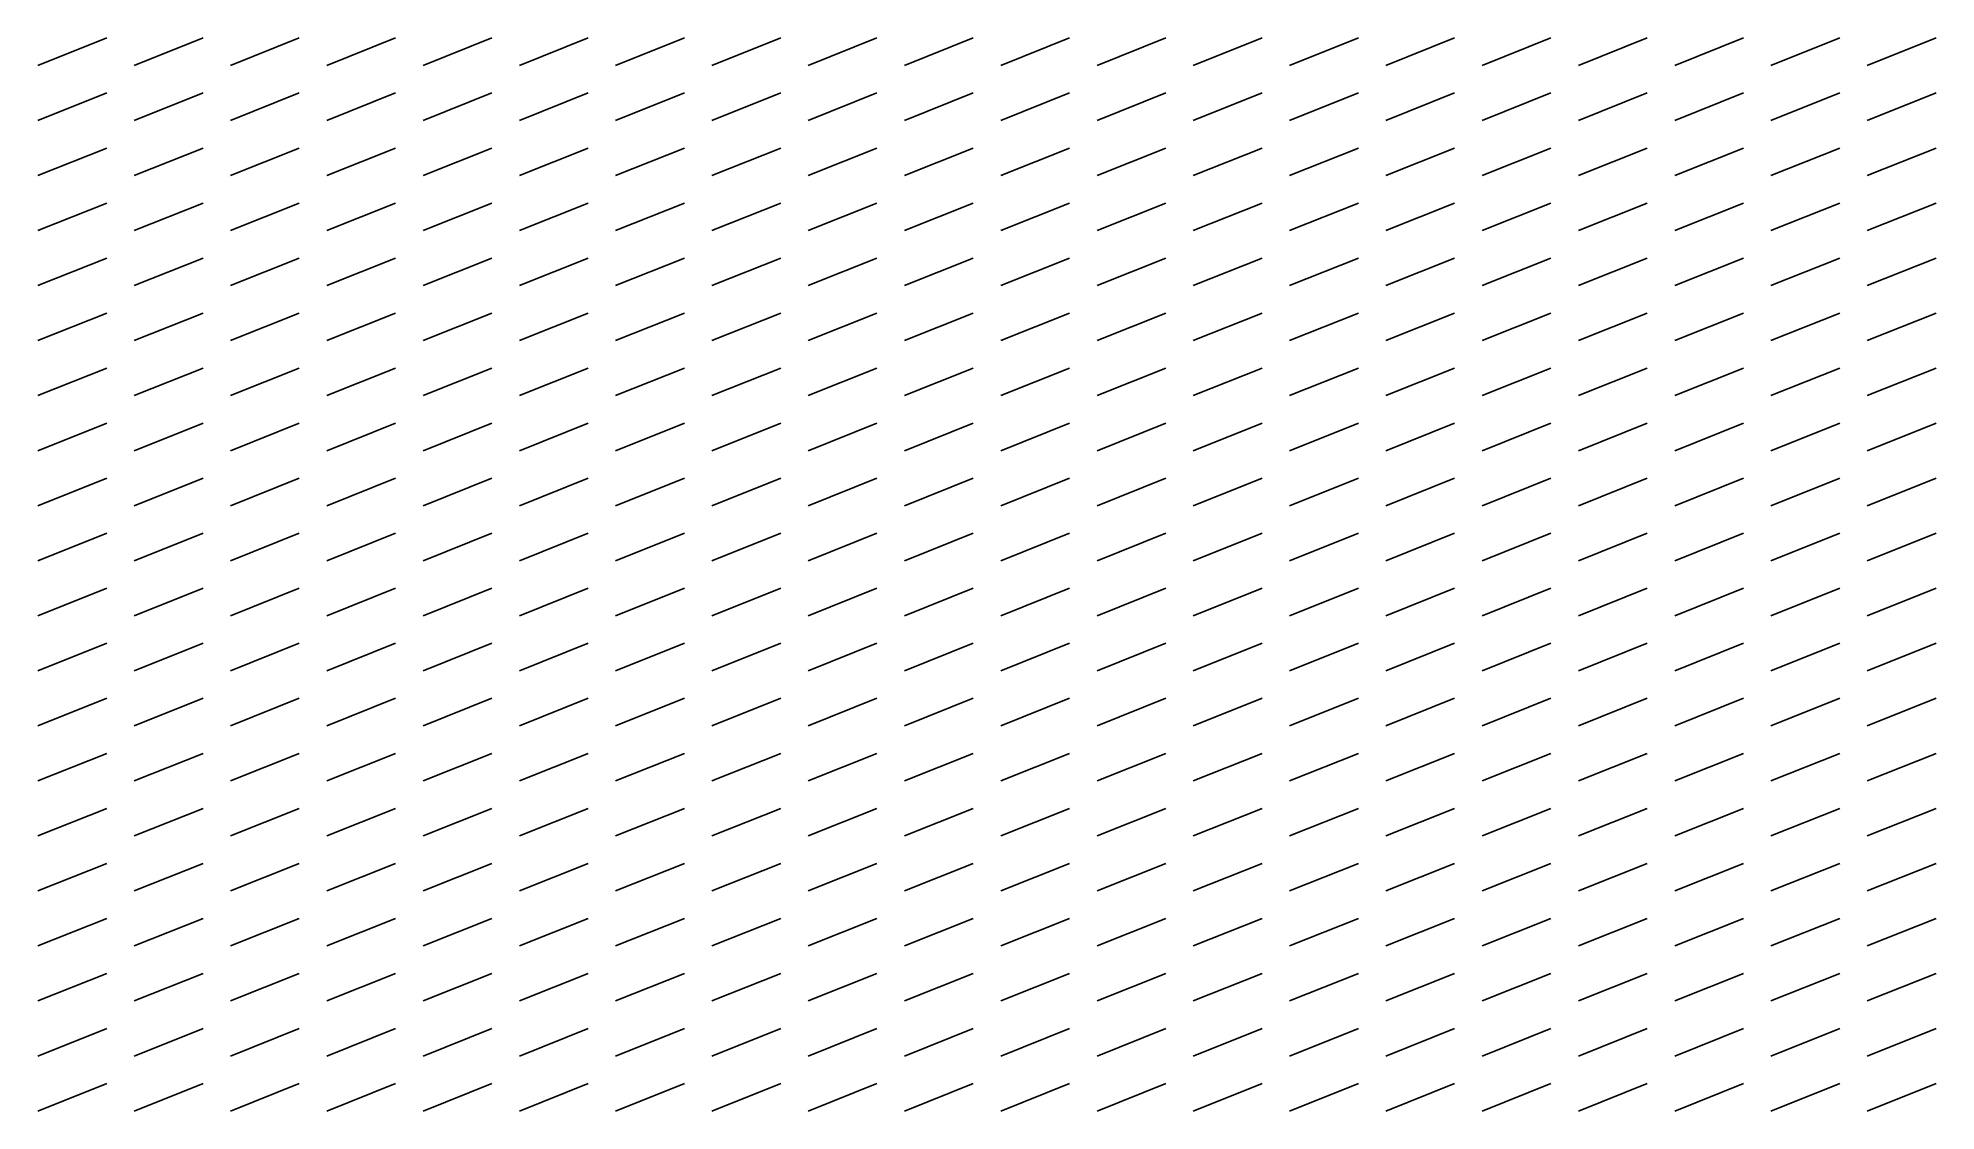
# Model space of a CAD drawing. Header units: metres. Extents: x -170000 to 170700, y -35000 to 35200.
# Drawn here: x -170000 to -168620, y -35000 to -34220 of the extents above; entities outside this region: 1.
import ezdxf

# ---------------------------------------------------------------- set-up
doc = ezdxf.new("R2010")
doc.units = ezdxf.units.M

msp = doc.modelspace()

# ---------------------------------------------------------------- linework, layer by layer
for p, q in [((170600, 35000), (170700, 35200)), ((-170000, -34240), (-169950, -34220)), ((-169930, -34240), (-169880, -34220)), ((-169860, -34240), (-169810, -34220)), ((-169790, -34240), (-169740, -34220)), ((-169720, -34240), (-169670, -34220)), ((-169650, -34240), (-169600, -34220)), ((-169580, -34240), (-169530, -34220)), ((-169510, -34240), (-169460, -34220)), ((-169440, -34240), (-169390, -34220)), ((-169370, -34240), (-169320, -34220)), ((-169300, -34240), (-169250, -34220)), ((-169230, -34240), (-169180, -34220)), ((-169160, -34240), (-169110, -34220)), ((-169090, -34240), (-169040, -34220)), ((-169020, -34240), (-168970, -34220)), ((-168950, -34240), (-168900, -34220)), ((-168880, -34240), (-168830, -34220)), ((-168810, -34240), (-168760, -34220)), ((-168740, -34240), (-168690, -34220)), ((-168670, -34240), (-168620, -34220)), ((-170000, -34280), (-169950, -34260)), ((-169930, -34280), (-169880, -34260)), ((-169860, -34280), (-169810, -34260)), ((-169790, -34280), (-169740, -34260)), ((-169720, -34280), (-169670, -34260)), ((-169650, -34280), (-169600, -34260)), ((-169580, -34280), (-169530, -34260)), ((-169510, -34280), (-169460, -34260)), ((-169440, -34280), (-169390, -34260)), ((-169370, -34280), (-169320, -34260)), ((-169300, -34280), (-169250, -34260)), ((-169230, -34280), (-169180, -34260)), ((-169160, -34280), (-169110, -34260)), ((-169090, -34280), (-169040, -34260)), ((-169020, -34280), (-168970, -34260)), ((-168950, -34280), (-168900, -34260)), ((-168880, -34280), (-168830, -34260)), ((-168810, -34280), (-168760, -34260)), ((-168740, -34280), (-168690, -34260)), ((-168670, -34280), (-168620, -34260)), ((-170000, -34320), (-169950, -34300)), ((-169930, -34320), (-169880, -34300)), ((-169860, -34320), (-169810, -34300)), ((-169790, -34320), (-169740, -34300)), ((-169720, -34320), (-169670, -34300)), ((-169650, -34320), (-169600, -34300)), ((-169580, -34320), (-169530, -34300)), ((-169510, -34320), (-169460, -34300)), ((-169440, -34320), (-169390, -34300)), ((-169370, -34320), (-169320, -34300)), ((-169300, -34320), (-169250, -34300)), ((-169230, -34320), (-169180, -34300)), ((-169160, -34320), (-169110, -34300)), ((-169090, -34320), (-169040, -34300)), ((-169020, -34320), (-168970, -34300)), ((-168950, -34320), (-168900, -34300)), ((-168880, -34320), (-168830, -34300)), ((-168810, -34320), (-168760, -34300)), ((-168740, -34320), (-168690, -34300)), ((-168670, -34320), (-168620, -34300)), ((-170000, -34360), (-169950, -34340)), ((-169930, -34360), (-169880, -34340)), ((-169860, -34360), (-169810, -34340)), ((-169790, -34360), (-169740, -34340)), ((-169720, -34360), (-169670, -34340)), ((-169650, -34360), (-169600, -34340)), ((-169580, -34360), (-169530, -34340)), ((-169510, -34360), (-169460, -34340)), ((-169440, -34360), (-169390, -34340)), ((-169370, -34360), (-169320, -34340)), ((-169300, -34360), (-169250, -34340)), ((-169230, -34360), (-169180, -34340)), ((-169160, -34360), (-169110, -34340)), ((-169090, -34360), (-169040, -34340)), ((-169020, -34360), (-168970, -34340)), ((-168950, -34360), (-168900, -34340)), ((-168880, -34360), (-168830, -34340)), ((-168810, -34360), (-168760, -34340)), ((-168740, -34360), (-168690, -34340)), ((-168670, -34360), (-168620, -34340)), ((-170000, -34400), (-169950, -34380)), ((-169930, -34400), (-169880, -34380)), ((-169860, -34400), (-169810, -34380)), ((-169790, -34400), (-169740, -34380)), ((-169720, -34400), (-169670, -34380)), ((-169650, -34400), (-169600, -34380)), ((-169580, -34400), (-169530, -34380)), ((-169510, -34400), (-169460, -34380)), ((-169440, -34400), (-169390, -34380)), ((-169370, -34400), (-169320, -34380)), ((-169300, -34400), (-169250, -34380)), ((-169230, -34400), (-169180, -34380)), ((-169160, -34400), (-169110, -34380)), ((-169090, -34400), (-169040, -34380)), ((-169020, -34400), (-168970, -34380)), ((-168950, -34400), (-168900, -34380)), ((-168880, -34400), (-168830, -34380)), ((-168810, -34400), (-168760, -34380)), ((-168740, -34400), (-168690, -34380)), ((-168670, -34400), (-168620, -34380)), ((-170000, -34440), (-169950, -34420)), ((-169930, -34440), (-169880, -34420)), ((-169860, -34440), (-169810, -34420)), ((-169790, -34440), (-169740, -34420)), ((-169720, -34440), (-169670, -34420)), ((-169650, -34440), (-169600, -34420)), ((-169580, -34440), (-169530, -34420)), ((-169510, -34440), (-169460, -34420)), ((-169440, -34440), (-169390, -34420)), ((-169370, -34440), (-169320, -34420)), ((-169300, -34440), (-169250, -34420)), ((-169230, -34440), (-169180, -34420)), ((-169160, -34440), (-169110, -34420)), ((-169090, -34440), (-169040, -34420)), ((-169020, -34440), (-168970, -34420)), ((-168950, -34440), (-168900, -34420)), ((-168880, -34440), (-168830, -34420)), ((-168810, -34440), (-168760, -34420)), ((-168740, -34440), (-168690, -34420)), ((-168670, -34440), (-168620, -34420)), ((-170000, -34480), (-169950, -34460)), ((-169930, -34480), (-169880, -34460)), ((-169860, -34480), (-169810, -34460)), ((-169790, -34480), (-169740, -34460)), ((-169720, -34480), (-169670, -34460)), ((-169650, -34480), (-169600, -34460)), ((-169580, -34480), (-169530, -34460)), ((-169510, -34480), (-169460, -34460)), ((-169440, -34480), (-169390, -34460)), ((-169370, -34480), (-169320, -34460)), ((-169300, -34480), (-169250, -34460)), ((-169230, -34480), (-169180, -34460)), ((-169160, -34480), (-169110, -34460)), ((-169090, -34480), (-169040, -34460)), ((-169020, -34480), (-168970, -34460)), ((-168950, -34480), (-168900, -34460)), ((-168880, -34480), (-168830, -34460)), ((-168810, -34480), (-168760, -34460)), ((-168740, -34480), (-168690, -34460)), ((-168670, -34480), (-168620, -34460)), ((-170000, -34520), (-169950, -34500)), ((-169930, -34520), (-169880, -34500)), ((-169860, -34520), (-169810, -34500)), ((-169790, -34520), (-169740, -34500)), ((-169720, -34520), (-169670, -34500)), ((-169650, -34520), (-169600, -34500)), ((-169580, -34520), (-169530, -34500)), ((-169510, -34520), (-169460, -34500)), ((-169440, -34520), (-169390, -34500)), ((-169370, -34520), (-169320, -34500)), ((-169300, -34520), (-169250, -34500)), ((-169230, -34520), (-169180, -34500)), ((-169160, -34520), (-169110, -34500)), ((-169090, -34520), (-169040, -34500)), ((-169020, -34520), (-168970, -34500)), ((-168950, -34520), (-168900, -34500)), ((-168880, -34520), (-168830, -34500)), ((-168810, -34520), (-168760, -34500)), ((-168740, -34520), (-168690, -34500)), ((-168670, -34520), (-168620, -34500)), ((-170000, -34560), (-169950, -34540)), ((-169930, -34560), (-169880, -34540)), ((-169860, -34560), (-169810, -34540)), ((-169790, -34560), (-169740, -34540)), ((-169720, -34560), (-169670, -34540)), ((-169650, -34560), (-169600, -34540)), ((-169580, -34560), (-169530, -34540)), ((-169510, -34560), (-169460, -34540)), ((-169440, -34560), (-169390, -34540)), ((-169370, -34560), (-169320, -34540)), ((-169300, -34560), (-169250, -34540)), ((-169230, -34560), (-169180, -34540)), ((-169160, -34560), (-169110, -34540)), ((-169090, -34560), (-169040, -34540)), ((-169020, -34560), (-168970, -34540)), ((-168950, -34560), (-168900, -34540)), ((-168880, -34560), (-168830, -34540)), ((-168810, -34560), (-168760, -34540)), ((-168740, -34560), (-168690, -34540)), ((-168670, -34560), (-168620, -34540)), ((-170000, -34600), (-169950, -34580)), ((-169930, -34600), (-169880, -34580)), ((-169860, -34600), (-169810, -34580)), ((-169790, -34600), (-169740, -34580)), ((-169720, -34600), (-169670, -34580)), ((-169650, -34600), (-169600, -34580)), ((-169580, -34600), (-169530, -34580)), ((-169510, -34600), (-169460, -34580)), ((-169440, -34600), (-169390, -34580)), ((-169370, -34600), (-169320, -34580)), ((-169300, -34600), (-169250, -34580)), ((-169230, -34600), (-169180, -34580)), ((-169160, -34600), (-169110, -34580)), ((-169090, -34600), (-169040, -34580)), ((-169020, -34600), (-168970, -34580)), ((-168950, -34600), (-168900, -34580)), ((-168880, -34600), (-168830, -34580)), ((-168810, -34600), (-168760, -34580)), ((-168740, -34600), (-168690, -34580)), ((-168670, -34600), (-168620, -34580)), ((-170000, -34640), (-169950, -34620)), ((-169930, -34640), (-169880, -34620)), ((-169860, -34640), (-169810, -34620)), ((-169790, -34640), (-169740, -34620)), ((-169720, -34640), (-169670, -34620)), ((-169650, -34640), (-169600, -34620)), ((-169580, -34640), (-169530, -34620)), ((-169510, -34640), (-169460, -34620)), ((-169440, -34640), (-169390, -34620)), ((-169370, -34640), (-169320, -34620)), ((-169300, -34640), (-169250, -34620)), ((-169230, -34640), (-169180, -34620)), ((-169160, -34640), (-169110, -34620)), ((-169090, -34640), (-169040, -34620)), ((-169020, -34640), (-168970, -34620)), ((-168950, -34640), (-168900, -34620)), ((-168880, -34640), (-168830, -34620)), ((-168810, -34640), (-168760, -34620)), ((-168740, -34640), (-168690, -34620)), ((-168670, -34640), (-168620, -34620)), ((-170000, -34680), (-169950, -34660)), ((-169930, -34680), (-169880, -34660)), ((-169860, -34680), (-169810, -34660)), ((-169790, -34680), (-169740, -34660)), ((-169720, -34680), (-169670, -34660)), ((-169650, -34680), (-169600, -34660)), ((-169580, -34680), (-169530, -34660)), ((-169510, -34680), (-169460, -34660)), ((-169440, -34680), (-169390, -34660)), ((-169370, -34680), (-169320, -34660)), ((-169300, -34680), (-169250, -34660)), ((-169230, -34680), (-169180, -34660)), ((-169160, -34680), (-169110, -34660)), ((-169090, -34680), (-169040, -34660)), ((-169020, -34680), (-168970, -34660)), ((-168950, -34680), (-168900, -34660)), ((-168880, -34680), (-168830, -34660)), ((-168810, -34680), (-168760, -34660)), ((-168740, -34680), (-168690, -34660)), ((-168670, -34680), (-168620, -34660)), ((-170000, -34720), (-169950, -34700)), ((-169930, -34720), (-169880, -34700)), ((-169860, -34720), (-169810, -34700)), ((-169790, -34720), (-169740, -34700)), ((-169720, -34720), (-169670, -34700)), ((-169650, -34720), (-169600, -34700)), ((-169580, -34720), (-169530, -34700)), ((-169510, -34720), (-169460, -34700)), ((-169440, -34720), (-169390, -34700)), ((-169370, -34720), (-169320, -34700)), ((-169300, -34720), (-169250, -34700)), ((-169230, -34720), (-169180, -34700)), ((-169160, -34720), (-169110, -34700)), ((-169090, -34720), (-169040, -34700)), ((-169020, -34720), (-168970, -34700)), ((-168950, -34720), (-168900, -34700)), ((-168880, -34720), (-168830, -34700)), ((-168810, -34720), (-168760, -34700)), ((-168740, -34720), (-168690, -34700)), ((-168670, -34720), (-168620, -34700)), ((-170000, -34760), (-169950, -34740)), ((-169930, -34760), (-169880, -34740)), ((-169860, -34760), (-169810, -34740)), ((-169790, -34760), (-169740, -34740)), ((-169720, -34760), (-169670, -34740)), ((-169650, -34760), (-169600, -34740)), ((-169580, -34760), (-169530, -34740)), ((-169510, -34760), (-169460, -34740)), ((-169440, -34760), (-169390, -34740)), ((-169370, -34760), (-169320, -34740)), ((-169300, -34760), (-169250, -34740)), ((-169230, -34760), (-169180, -34740)), ((-169160, -34760), (-169110, -34740)), ((-169090, -34760), (-169040, -34740)), ((-169020, -34760), (-168970, -34740)), ((-168950, -34760), (-168900, -34740)), ((-168880, -34760), (-168830, -34740)), ((-168810, -34760), (-168760, -34740)), ((-168740, -34760), (-168690, -34740)), ((-168670, -34760), (-168620, -34740)), ((-170000, -34800), (-169950, -34780)), ((-169930, -34800), (-169880, -34780)), ((-169860, -34800), (-169810, -34780)), ((-169790, -34800), (-169740, -34780)), ((-169720, -34800), (-169670, -34780)), ((-169650, -34800), (-169600, -34780)), ((-169580, -34800), (-169530, -34780)), ((-169510, -34800), (-169460, -34780)), ((-169440, -34800), (-169390, -34780)), ((-169370, -34800), (-169320, -34780)), ((-169300, -34800), (-169250, -34780)), ((-169230, -34800), (-169180, -34780)), ((-169160, -34800), (-169110, -34780)), ((-169090, -34800), (-169040, -34780)), ((-169020, -34800), (-168970, -34780)), ((-168950, -34800), (-168900, -34780)), ((-168880, -34800), (-168830, -34780)), ((-168810, -34800), (-168760, -34780)), ((-168740, -34800), (-168690, -34780)), ((-168670, -34800), (-168620, -34780)), ((-170000, -34840), (-169950, -34820)), ((-169930, -34840), (-169880, -34820)), ((-169860, -34840), (-169810, -34820)), ((-169790, -34840), (-169740, -34820)), ((-169720, -34840), (-169670, -34820)), ((-169650, -34840), (-169600, -34820)), ((-169580, -34840), (-169530, -34820)), ((-169510, -34840), (-169460, -34820)), ((-169440, -34840), (-169390, -34820)), ((-169370, -34840), (-169320, -34820)), ((-169300, -34840), (-169250, -34820)), ((-169230, -34840), (-169180, -34820)), ((-169160, -34840), (-169110, -34820)), ((-169090, -34840), (-169040, -34820)), ((-169020, -34840), (-168970, -34820)), ((-168950, -34840), (-168900, -34820)), ((-168880, -34840), (-168830, -34820)), ((-168810, -34840), (-168760, -34820)), ((-168740, -34840), (-168690, -34820)), ((-168670, -34840), (-168620, -34820)), ((-170000, -34880), (-169950, -34860)), ((-169930, -34880), (-169880, -34860)), ((-169860, -34880), (-169810, -34860)), ((-169790, -34880), (-169740, -34860)), ((-169720, -34880), (-169670, -34860)), ((-169650, -34880), (-169600, -34860)), ((-169580, -34880), (-169530, -34860)), ((-169510, -34880), (-169460, -34860)), ((-169440, -34880), (-169390, -34860)), ((-169370, -34880), (-169320, -34860)), ((-169300, -34880), (-169250, -34860)), ((-169230, -34880), (-169180, -34860)), ((-169160, -34880), (-169110, -34860)), ((-169090, -34880), (-169040, -34860)), ((-169020, -34880), (-168970, -34860)), ((-168950, -34880), (-168900, -34860)), ((-168880, -34880), (-168830, -34860)), ((-168810, -34880), (-168760, -34860)), ((-168740, -34880), (-168690, -34860)), ((-168670, -34880), (-168620, -34860)), ((-170000, -34920), (-169950, -34900)), ((-169930, -34920), (-169880, -34900)), ((-169860, -34920), (-169810, -34900)), ((-169790, -34920), (-169740, -34900)), ((-169720, -34920), (-169670, -34900)), ((-169650, -34920), (-169600, -34900)), ((-169580, -34920), (-169530, -34900)), ((-169510, -34920), (-169460, -34900)), ((-169440, -34920), (-169390, -34900)), ((-169370, -34920), (-169320, -34900)), ((-169300, -34920), (-169250, -34900)), ((-169230, -34920), (-169180, -34900)), ((-169160, -34920), (-169110, -34900)), ((-169090, -34920), (-169040, -34900)), ((-169020, -34920), (-168970, -34900)), ((-168950, -34920), (-168900, -34900)), ((-168880, -34920), (-168830, -34900)), ((-168810, -34920), (-168760, -34900)), ((-168740, -34920), (-168690, -34900)), ((-168670, -34920), (-168620, -34900)), ((-170000, -34960), (-169950, -34940)), ((-169930, -34960), (-169880, -34940)), ((-169860, -34960), (-169810, -34940)), ((-169790, -34960), (-169740, -34940)), ((-169720, -34960), (-169670, -34940)), ((-169650, -34960), (-169600, -34940)), ((-169580, -34960), (-169530, -34940)), ((-169510, -34960), (-169460, -34940)), ((-169440, -34960), (-169390, -34940)), ((-169370, -34960), (-169320, -34940)), ((-169300, -34960), (-169250, -34940)), ((-169230, -34960), (-169180, -34940)), ((-169160, -34960), (-169110, -34940)), ((-169090, -34960), (-169040, -34940)), ((-169020, -34960), (-168970, -34940)), ((-168950, -34960), (-168900, -34940)), ((-168880, -34960), (-168830, -34940)), ((-168810, -34960), (-168760, -34940)), ((-168740, -34960), (-168690, -34940)), ((-168670, -34960), (-168620, -34940)), ((-170000, -35000), (-169950, -34980)), ((-169930, -35000), (-169880, -34980)), ((-169860, -35000), (-169810, -34980)), ((-169790, -35000), (-169740, -34980)), ((-169720, -35000), (-169670, -34980)), ((-169650, -35000), (-169600, -34980)), ((-169580, -35000), (-169530, -34980)), ((-169510, -35000), (-169460, -34980)), ((-169440, -35000), (-169390, -34980)), ((-169370, -35000), (-169320, -34980)), ((-169300, -35000), (-169250, -34980)), ((-169230, -35000), (-169180, -34980)), ((-169160, -35000), (-169110, -34980)), ((-169090, -35000), (-169040, -34980)), ((-169020, -35000), (-168970, -34980)), ((-168950, -35000), (-168900, -34980)), ((-168880, -35000), (-168830, -34980)), ((-168810, -35000), (-168760, -34980)), ((-168740, -35000), (-168690, -34980)), ((-168670, -35000), (-168620, -34980))]:
    msp.add_line(p, q)

doc.saveas('drawing.dxf')
